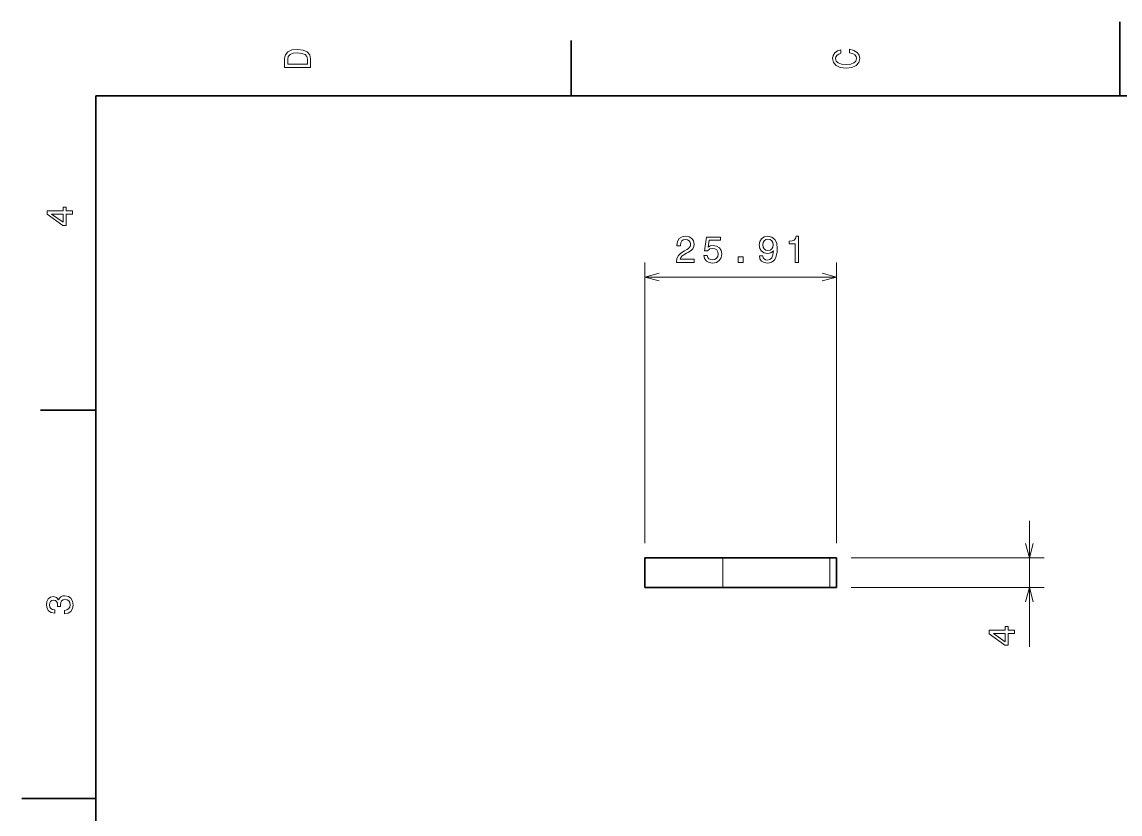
# Model space of a CAD drawing. Extents: x 0 to 296, y 0 to 210.
# Drawn here: x 0 to 148.5, y 102.9 to 210 of the extents above; entities that cross this region are included whole.
import ezdxf

# ---------------------------------------------------------------- set-up
doc = ezdxf.new("R2010")
doc.units = 0

msp = doc.modelspace()

# ---------------------------------------------------------------- linework, layer by layer
at = {"color": 7, "lineweight": 35, "ltscale": 0.25}
for p, q in [((148.5, 200), (148.5, 210)), ((10, 105), (0, 105))]:
    msp.add_line(p, q, dxfattribs=at)
at = {"color": 7, "lineweight": 35, "ltscale": 0.1875}
for p, q in [((74.300003, 200), (74.300003, 207.5)), ((10, 157.5), (2.5, 157.5))]:
    msp.add_line(p, q, dxfattribs=at)
at = {"color": 7, "lineweight": 35}
for p, q in [((287, 200), (10, 200)), ((10, 200), (10, 10))]:
    msp.add_line(p, q, dxfattribs=at)
at = {"color": 7, "lineweight": 13}
for p, q in [((84.267372, 139.529175), (84.267372, 177.49646)), ((110.17421, 139.529175), (110.17421, 177.49646)), ((84.267372, 175.49646), (110.17421, 175.49646)), ((112.17421, 137.529175), (138.271988, 137.529175)), ((112.17421, 133.529175), (138.271988, 133.529175))]:
    msp.add_line(p, q, dxfattribs=at)
at = {"color": 7, "lineweight": 13, "ltscale": 0.425901}
msp.add_line((136.271988, 125.493149), (136.271988, 142.529175), dxfattribs=at)
at = {"color": 7, "lineweight": 35, "ltscale": 0.263415}
for p, q in [((84.267372, 137.529175), (94.803978, 137.529175)), ((84.267372, 133.529175), (94.803978, 133.529175))]:
    msp.add_line(p, q, dxfattribs=at)
at = {"color": 7, "lineweight": 35, "ltscale": 0.1}
for p, q in [((84.267372, 137.529175), (84.267372, 133.529175)), ((110.17421, 137.529175), (110.17421, 133.529175))]:
    msp.add_line(p, q, dxfattribs=at)
at = {"color": 7, "lineweight": 13, "ltscale": 0.1}
for p, q in [((94.803978, 133.529175), (94.803978, 137.529175)), ((109.271774, 137.529175), (109.271774, 133.529175))]:
    msp.add_line(p, q, dxfattribs=at)
at = {"color": 7, "lineweight": 35, "ltscale": 0.361695}
for p, q in [((94.803978, 137.529175), (109.271774, 137.529175)), ((94.803978, 133.529175), (109.271774, 133.529175))]:
    msp.add_line(p, q, dxfattribs=at)
at = {"color": 7, "lineweight": 35, "ltscale": 0.022561}
for p, q in [((109.271774, 137.529175), (110.17421, 137.529175)), ((109.271774, 133.529175), (110.17421, 133.529175))]:
    msp.add_line(p, q, dxfattribs=at)
at = {"color": 7, "lineweight": 13}
for points in [[(35.533215, 204.994965), (35.533215, 203.829971), (39.033215, 203.829971), (39.033215, 204.994965), (38.922264, 205.544678), (38.584366, 205.953171), (38.034657, 206.205338), (37.283215, 206.296112), (36.516644, 206.215424), (36.21405, 206.114563), (35.971977, 205.973343), (35.644165, 205.56485), (35.563473, 205.297562)], [(35.951801, 204.959656), (36.027451, 205.342941), (36.259438, 205.605194), (36.672985, 205.761536), (37.283215, 205.811966), (37.873272, 205.756485), (38.286816, 205.600143), (38.533936, 205.332855), (38.614628, 204.959656), (38.614628, 204.298996), (35.951801, 204.298996)], [(111.93206, 205.817017), (112.35569, 205.716141), (112.658287, 205.549713), (112.844887, 205.317734), (112.905403, 205.045395), (112.814629, 204.71759), (112.54229, 204.460388), (112.098488, 204.28891), (111.483215, 204.233429), (110.872986, 204.28891), (110.424141, 204.455338), (110.151802, 204.71254), (110.055984, 205.045395), (110.106415, 205.287476), (110.247627, 205.494247), (110.474571, 205.655624), (110.787247, 205.766571), (110.787247, 206.245682), (110.308144, 206.094391), (109.94503, 205.832138), (109.718086, 205.474075), (109.637398, 205.045395), (109.763474, 204.510818), (110.116501, 204.10231), (110.696472, 203.840057), (111.483215, 203.749283), (112.269958, 203.840057), (112.84993, 204.10231), (113.208, 204.510818), (113.329041, 205.045395), (113.233215, 205.51442), (112.965927, 205.892654), (112.527161, 206.159943), (111.93206, 206.301163)], [(6.833213, 184.02739), (6.833213, 184.481277), (5.965778, 184.481277), (5.965778, 184.98056), (5.56232, 184.98056), (5.56232, 184.481277), (3.408862, 184.481277), (3.408862, 184.022339), (5.521974, 182.489197), (5.965778, 182.489197), (5.965778, 184.02739)], [(5.56232, 182.912827), (3.993876, 184.02739), (5.56232, 184.02739)], [(88.518196, 177.49646), (90.923813, 177.49646), (90.923813, 177.930176), (89.022522, 177.930176), (89.128426, 178.167206), (89.309982, 178.363892), (89.869781, 178.721954), (90.167328, 178.87326), (90.500183, 179.090118), (90.737213, 179.342285), (90.873383, 179.639832), (90.923813, 179.977722), (90.838081, 180.401367), (90.601051, 180.734222), (90.237938, 180.94603), (89.768921, 181.021667), (89.284767, 180.935944), (88.916611, 180.698914), (88.679581, 180.320679), (88.598892, 179.821381), (88.598892, 179.750793), (89.057823, 179.750793), (89.057823, 179.791138), (89.10321, 180.134064), (89.23938, 180.38623), (89.456238, 180.547607), (89.743698, 180.603088), (90.036209, 180.552658), (90.253067, 180.426575), (90.394279, 180.229889), (90.44471, 179.982773), (90.409409, 179.750793), (90.313583, 179.554108), (90.152206, 179.382629), (89.930298, 179.231323), (89.632751, 179.069946), (89.138512, 178.757263), (88.790527, 178.424408), (88.583755, 178.020966), (88.518196, 177.511597)], [(92.234047, 178.409286), (92.345001, 177.995743), (92.592117, 177.672974), (92.955231, 177.471252), (93.419205, 177.395599), (93.928574, 177.486374), (94.326988, 177.73349), (94.579147, 178.126862), (94.674973, 178.631195), (94.589233, 179.100204), (94.34716, 179.468353), (93.968918, 179.705383), (93.479721, 179.791138), (93.101479, 179.730606), (92.808975, 179.564178), (92.95018, 180.507263), (94.483322, 180.507263), (94.483322, 180.920807), (92.612289, 180.920807), (92.334915, 179.064911), (92.738373, 179.064911), (93.030876, 179.301941), (93.404076, 179.387665), (93.726837, 179.332184), (93.973961, 179.170807), (94.130302, 178.923691), (94.185776, 178.605972), (94.130302, 178.288239), (93.968918, 178.041138), (93.721802, 177.884796), (93.404076, 177.829315), (93.13678, 177.864624), (92.930008, 177.980606), (92.778717, 178.16217), (92.703064, 178.409286)], [(99.746437, 178.363892), (99.822083, 177.965485), (100.038948, 177.657837), (100.381882, 177.466202), (100.835777, 177.395599), (101.133324, 177.430908), (101.40062, 177.521667), (101.627563, 177.678009), (101.819206, 177.899918), (101.970505, 178.177307), (102.081451, 178.520233), (102.147011, 178.913605), (102.172226, 179.367493), (102.086494, 180.078583), (101.839378, 180.598053), (101.446007, 180.910736), (100.90638, 181.021667), (100.41214, 180.930908), (100.038948, 180.688812), (99.796867, 180.315628), (99.716179, 179.846603), (99.796867, 179.362457), (100.033905, 178.994293), (100.386925, 178.762314), (100.835777, 178.686661), (101.309837, 178.782486), (101.667908, 179.074982), (101.587219, 178.515198), (101.425835, 178.116776), (101.178711, 177.879745), (100.84082, 177.804108), (100.578568, 177.839401), (100.386925, 177.950348), (100.260849, 178.126862), (100.210419, 178.363892)], [(100.205368, 179.851654), (100.255806, 180.164337), (100.397011, 180.411438), (100.618919, 180.56778), (100.90638, 180.62326), (101.203934, 180.56778), (101.430878, 180.411438), (101.572083, 180.169373), (101.627563, 179.856689), (101.572083, 179.538971), (101.430878, 179.301941), (101.198883, 179.155685), (100.891251, 179.105255), (100.613876, 179.155685), (100.397011, 179.301941), (100.255806, 179.53392)], [(104.602058, 177.49646), (105.060989, 177.49646), (105.060989, 181.021667), (104.718048, 181.021667), (104.627274, 180.71405), (104.445717, 180.507263), (104.168343, 180.38623), (103.785057, 180.345886), (103.785057, 179.987823), (104.602058, 179.987823)], [(96.872803, 177.49646), (97.568771, 177.49646), (97.568771, 178.247894), (96.872803, 178.247894)], [(5.73379, 129.979111), (5.769093, 129.979111), (6.253242, 130.059799), (6.616354, 130.296829), (6.848343, 130.670029), (6.934078, 131.164276), (6.848343, 131.688766), (6.626441, 132.082138), (6.273415, 132.334305), (5.819525, 132.425079), (5.521974, 132.384735), (5.279899, 132.273788), (5.0933, 132.092224), (4.957133, 131.850143), (4.684798, 132.177963), (4.251081, 132.293961), (3.857709, 132.218307), (3.560158, 132.00145), (3.373559, 131.648422), (3.307997, 131.164276), (3.388689, 130.710388), (3.610591, 130.362396), (3.963617, 130.135452), (4.432637, 130.059799), (4.46794, 130.059799), (4.46794, 130.508652), (4.145173, 130.548996), (3.913184, 130.680115), (3.771974, 130.891937), (3.721542, 131.189484), (3.761888, 131.451736), (3.867795, 131.643372), (4.039265, 131.759369), (4.271254, 131.804764), (4.518372, 131.759369), (4.684798, 131.638336), (4.785663, 131.426514), (4.815922, 131.139053), (4.810879, 130.942368), (5.209294, 130.942368), (5.199208, 131.189484), (5.244596, 131.507217), (5.365634, 131.744247), (5.56232, 131.885452), (5.819525, 131.935883), (6.112032, 131.880417), (6.328891, 131.734161), (6.465058, 131.502167), (6.510447, 131.194534), (6.460014, 130.876801), (6.308718, 130.644821), (6.066643, 130.498566), (5.73379, 130.443085)], [(134.271988, 127.288559), (134.271988, 127.742447), (133.404556, 127.742447), (133.404556, 128.24173), (133.001099, 128.24173), (133.001099, 127.742447), (130.847641, 127.742447), (130.847641, 127.283508), (132.960754, 125.750366), (133.404556, 125.750366), (133.404556, 127.288559)], [(133.001099, 126.173996), (131.432648, 127.288559), (133.001099, 127.288559)]]:
    msp.add_lwpolyline(points, close=True, dxfattribs=at)
for points in [[(86.199226, 176.014099), (84.267372, 175.49646), (86.199226, 174.978821)], [(108.242355, 174.978821), (110.17421, 175.49646), (108.242355, 176.014099)], [(135.754349, 139.461029), (136.271988, 137.529175), (136.789627, 139.461029)], [(136.789627, 131.597321), (136.271988, 133.529175), (135.754349, 131.597321)]]:
    msp.add_lwpolyline(points, dxfattribs=at)

doc.saveas('drawing.dxf')
